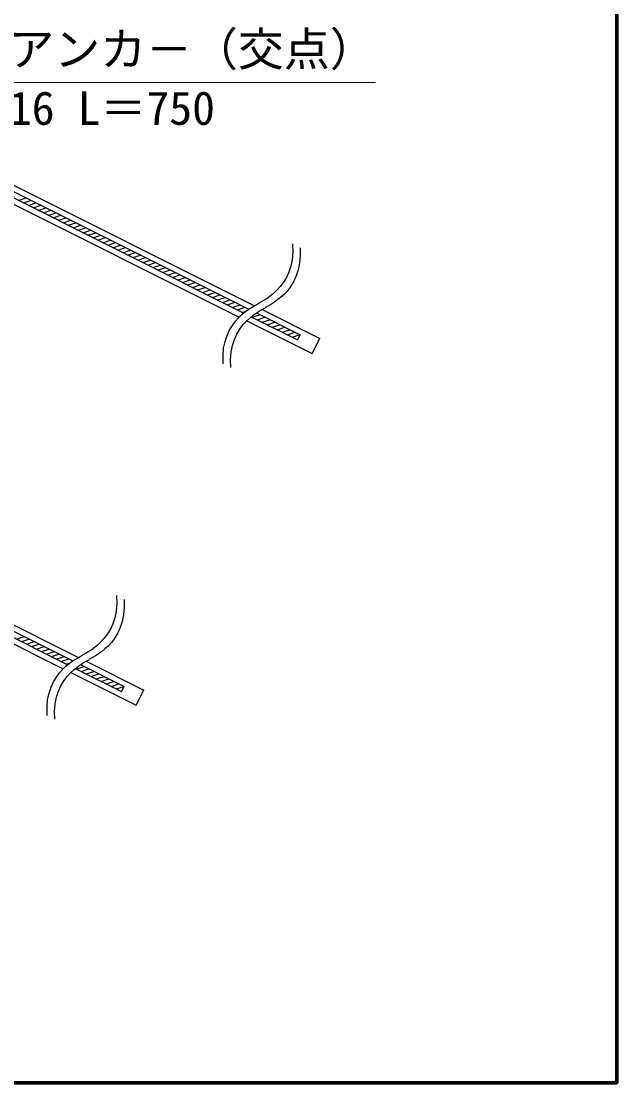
# Model space of a CAD drawing. Units: millimetres, scale not verified. Extents: x 500 to 20500, y 500 to 14350.
# Drawn here: x 18230 to 20500, y 500 to 4550 of the extents above; entities that cross this region are included whole.
import ezdxf
from ezdxf.enums import TextEntityAlignment as Align

# ---------------------------------------------------------------- set-up
doc = ezdxf.new("R2010")
doc.units = ezdxf.units.MM
doc.header["$LTSCALE"] = 50
for name, color, linetype, lineweight in [('C-STR', 6, 'Continuous', 25), ('C-STR-HTXT', 1, 'Continuous', 13), ('C-TTL', 2, 'Continuous', 70)]:
    doc.layers.add(name, color=color, linetype=linetype, lineweight=lineweight)
doc.styles.add('ＭＳ ゴシック', font='')
doc.styles.get('ＭＳ ゴシック').set_extended_font_data('MS Gothic')

msp = doc.modelspace()

# ---------------------------------------------------------------- linework, layer by layer
at = {"layer": 'C-STR'}
for p, q in [((17056.8, 4471.48), (19097.74, 3451)), ((17046.96, 4451.8), (19077.98, 3436.29)), ((18218.76, 3865.9), (18248.28, 3875.74)), ((18237.74, 3856.41), (18267.25, 3866.25)), ((18256.71, 3846.92), (18286.23, 3856.76)), ((18275.68, 3837.44), (18305.2, 3847.28)), ((18294.66, 3827.95), (18324.17, 3837.79)), ((18313.63, 3818.46), (18343.15, 3828.3)), ((18332.61, 3808.98), (18362.12, 3818.82)), ((18351.58, 3799.49), (18381.1, 3809.33)), ((18370.55, 3790), (18400.07, 3799.84)), ((18389.53, 3780.52), (18419.04, 3790.35)), ((18408.5, 3771.03), (18438.02, 3780.87)), ((18427.47, 3761.54), (18456.99, 3771.38)), ((18446.45, 3752.06), (18475.96, 3761.89)), ((18465.42, 3742.57), (18494.94, 3752.41)), ((18484.39, 3733.08), (18513.91, 3742.92)), ((18503.37, 3723.6), (18532.88, 3733.43)), ((18522.34, 3714.11), (18551.86, 3723.95)), ((18541.32, 3704.62), (18570.83, 3714.46)), ((18560.29, 3695.13), (18589.81, 3704.97)), ((18579.26, 3685.65), (18608.78, 3695.49)), ((18598.24, 3676.16), (18627.75, 3686)), ((18617.21, 3666.67), (18646.73, 3676.51)), ((18636.18, 3657.19), (18665.7, 3667.03)), ((18655.16, 3647.7), (18684.67, 3657.54)), ((18674.13, 3638.21), (18703.65, 3648.05)), ((18693.1, 3628.73), (18722.62, 3638.57)), ((18712.08, 3619.24), (18741.59, 3629.08)), ((18731.05, 3609.75), (18760.57, 3619.59)), ((18750.03, 3600.27), (18779.54, 3610.1)), ((18769, 3590.78), (18798.52, 3600.62)), ((18787.97, 3581.29), (18817.49, 3591.13)), ((18806.95, 3571.81), (18836.46, 3581.64)), ((18825.92, 3562.32), (18855.44, 3572.16)), ((18844.89, 3552.83), (18874.41, 3562.67)), ((18863.87, 3543.34), (18893.38, 3553.18)), ((18882.84, 3533.86), (18912.36, 3543.7)), ((18901.82, 3524.37), (18931.33, 3534.21)), ((18920.79, 3514.88), (18950.3, 3524.72)), ((18939.76, 3505.4), (18969.28, 3515.24)), ((18958.74, 3495.91), (18988.25, 3505.75)), ((18977.71, 3486.42), (19007.23, 3496.26)), ((18996.68, 3476.94), (19026.2, 3486.78)), ((19015.66, 3467.45), (19045.17, 3477.29)), ((19034.63, 3457.96), (19064.15, 3467.8)), ((19053.6, 3448.48), (19083.12, 3458.32)), ((19072.58, 3438.99), (19088.01, 3444.13)), ((19106.63, 3421.96), (19283.03, 3333.76)), ((19110.53, 3420.02), (19140.04, 3429.85)), ((19126.44, 3436.66), (19292.87, 3353.44)), ((19129.5, 3410.53), (19159.02, 3420.37)), ((19148.47, 3401.04), (19177.99, 3410.88)), ((19167.45, 3391.56), (19196.96, 3401.39)), ((19186.42, 3382.07), (19215.94, 3391.91)), ((19205.39, 3372.58), (19234.91, 3382.42)), ((19224.37, 3363.09), (19253.88, 3372.93)), ((19243.34, 3353.61), (19272.86, 3363.45)), ((19262.31, 3344.12), (19291.83, 3353.96)), ((19281.29, 3334.63), (19283.9, 3335.5)), ((19283.03, 3333.76), (19292.87, 3353.44)), ((16385.98, 3129.84), (18426.92, 2109.36)), ((16376.14, 3110.16), (18407.16, 2094.65)), ((18212.02, 2192.22), (18241.54, 2202.06)), ((18230.99, 2182.73), (18260.51, 2192.57)), ((18249.97, 2173.24), (18279.48, 2183.08)), ((18268.94, 2163.76), (18298.46, 2173.6)), ((18287.91, 2154.27), (18317.43, 2164.11)), ((18306.89, 2144.78), (18336.4, 2154.62)), ((18325.86, 2135.3), (18355.38, 2145.14)), ((18344.84, 2125.81), (18374.35, 2135.65)), ((18363.81, 2116.32), (18393.33, 2126.16)), ((18382.78, 2106.84), (18412.3, 2116.67)), ((18401.76, 2097.35), (18417.19, 2102.49)), ((18435.81, 2080.32), (18612.21, 1992.12)), ((18439.7, 2078.38), (18469.22, 2088.21)), ((18450.25, 2097.7), (18450.25, 2097.7)), ((18455.62, 2095.02), (18622.04, 2011.8)), ((18458.68, 2068.89), (18488.19, 2078.73)), ((18477.65, 2059.4), (18507.17, 2069.24)), ((18496.62, 2049.92), (18526.14, 2059.75)), ((18515.6, 2040.43), (18545.11, 2050.27)), ((18534.57, 2030.94), (18564.09, 2040.78)), ((18553.55, 2021.45), (18583.06, 2031.29)), ((18572.52, 2011.97), (18602.04, 2021.81)), ((18591.49, 2002.48), (18621.01, 2012.32)), ((18610.47, 1992.99), (18613.07, 1993.86)), ((18612.21, 1992.12), (18622.04, 2011.8))]:
    msp.add_line(p, q, dxfattribs=at)
at = {"layer": 'C-STR', "color": 7}
for p, q in [((17343.17, 4352.33), (19119.43, 3464.2)), ((17314.1, 4294.19), (19060.93, 3420.78)), ((19148.18, 3449.82), (19368.16, 3339.83)), ((19089.53, 3406.48), (19339.09, 3281.69)), ((19339.09, 3281.69), (19368.16, 3339.83)), ((16672.35, 3010.69), (18448.61, 2122.56)), ((16643.28, 2952.55), (18390.11, 2079.14)), ((18477.36, 2108.18), (18697.34, 1998.19)), ((18418.71, 2064.84), (18668.27, 1940.05)), ((18668.27, 1940.05), (18697.34, 1998.19))]:
    msp.add_line(p, q, dxfattribs=at)
for points in [[(19264.45, 3699.93), (19278.55, 3528.76), (19135.12, 3476.44), (19132.28, 3471.54)], [(19292.72, 3685.3), (19306.82, 3514.13), (19163.39, 3461.81), (19160.55, 3456.91)], [(19000.12, 3243.15), (18986.02, 3414.32), (19129.45, 3466.64), (19132.28, 3471.54)], [(19028.39, 3228.52), (19014.29, 3399.68), (19157.72, 3452), (19160.55, 3456.91)], [(18593.63, 2358.29), (18607.72, 2187.12), (18464.3, 2134.8), (18461.46, 2129.9)], [(18621.9, 2343.66), (18635.99, 2172.49), (18492.57, 2120.17), (18489.73, 2115.27)], [(18329.29, 1901.51), (18315.2, 2072.67), (18458.62, 2125), (18461.46, 2129.9)], [(18357.56, 1886.88), (18343.47, 2058.04), (18486.9, 2110.36), (18489.73, 2115.27)]]:
    msp.add_open_spline(points, degree=3, dxfattribs=at)
at = {"layer": 'C-STR-HTXT'}
msp.add_line((18006.03, 4315.65), (19581.03, 4315.65), dxfattribs=at)
at = {"layer": 'C-TTL'}
msp.add_lwpolyline([(500, 500), (20500, 500), (20500, 14350), (500, 14350)], close=True, dxfattribs=at)

# ---------------------------------------------------------------- texts
at = {"layer": 'C-STR-HTXT', "color": 7, "style": 'ＭＳ ゴシック'}
for s, p in [('主アンカ－（交点）', (18006.03, 4340.65)), ('D16 L＝750', (18095.49, 4115.65))]:
    msp.add_text(s, height=128.3, dxfattribs=at).set_placement(p, align=Align.BOTTOM_LEFT)

doc.saveas('drawing.dxf')
